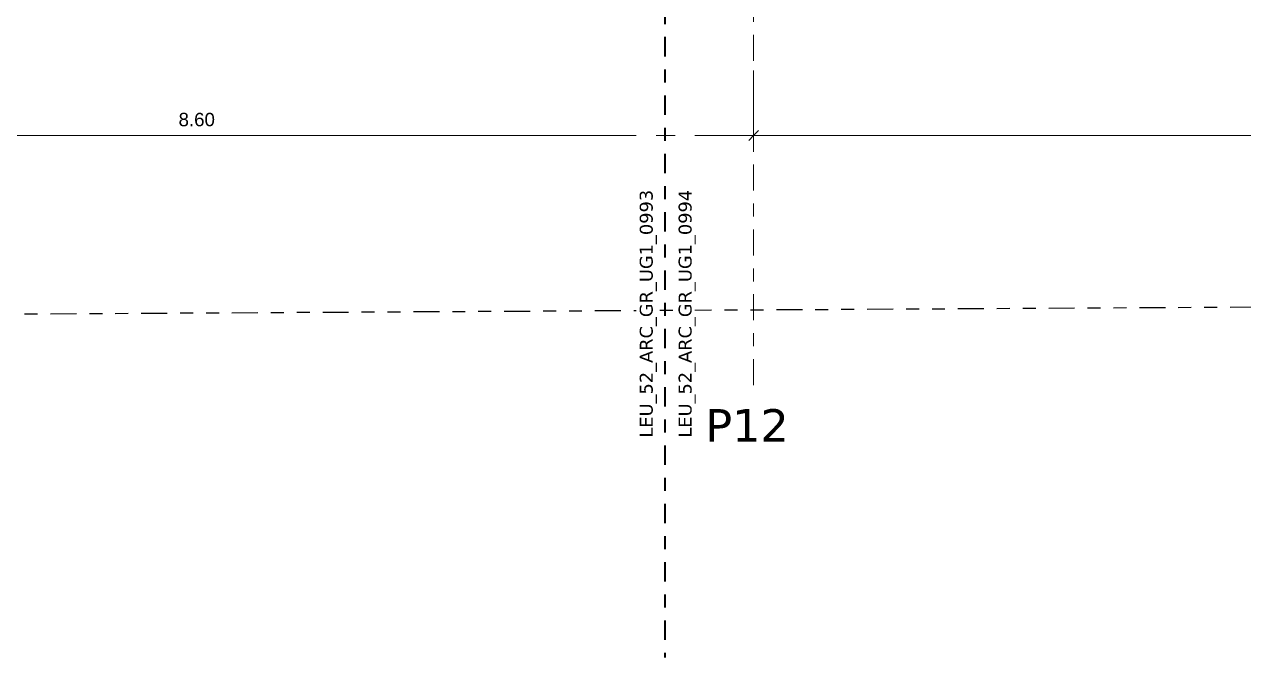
# Model space of a CAD drawing. Header units: metres. Extents: x -86 to 44, y -23 to 39.
# Drawn here: x -37.9 to -28.49, y -22.76 to -17.88 of the extents above; entities that cross this region are included whole.
import ezdxf

# ---------------------------------------------------------------- set-up
doc = ezdxf.new("R2010")
doc.units = ezdxf.units.M
for name, pattern in [('_Grundgrenze_', [0.45, 0.2, -0.05, 0.05, -0.05, 0.05, -0.05]), ('_Rasterlinie_', [0.375, 0.2, -0.05, 0.075, -0.05]), ('Strichpunkt - Mittel', [0.35, 0.15, -0.1, 0, -0.1]), ('Strichpunkt - Weit', [0.5, 0.2, -0.15, 0, -0.15])]:
    doc.linetypes.add(name, pattern=pattern)
for name, color, linetype, lineweight in [('A-____-____-DIMS', 7, 'Continuous', 5), ('A-____-____-DIMS-50', 7, 'Continuous', 5), ('S-GRID-____-OTLN', 7, 'Continuous', 5)]:
    doc.layers.add(name, color=color, linetype=linetype, lineweight=lineweight)
for name, color, linetype, lineweight, true_color in [('A-____-MATC-OTLN', 7, 'Strichpunkt - Mittel', 40, 0x0080ff), ('C-PROP-LINE-OTLN', 7, '_Grundgrenze_', 25, 0x800000), ('G-____-____-SYMB', 7, 'Strichpunkt - Weit', 5, 0x008080), ('S-GRID-____-IDEN', 7, 'Continuous', 9, 0x5555aa)]:
    doc.layers.add(name, color=color, linetype=linetype, lineweight=lineweight, true_color=true_color)
doc.styles.add('Arial_B', font='arial.ttf', dxfattribs={"height": 0.103175})
doc.styles.add('Verdana_2', font='verdana.ttf', dxfattribs={"height": 0.1})
doc.styles.add('Verdana_B', font='verdana.ttf', dxfattribs={"height": 0.25})
doc.dimstyles.new('SUB_Rohbau_Aussen_Vermassung', dxfattribs={"dimscale": 0.3048, "dimtxt": 0.102026, "dimasz": 0.246063, "dimexe": 0.164042, "dimexo": 0.0625, "dimgap": 0.123031, "dimtad": 1, "dimrnd": 0.005, "dimzin": 0, "dimdsep": 46, "dimtxsty": 'Arial_B', "dimblk1": 'OBLIQUE', "dimblk2": 'OBLIQUE', "dimsah": 1, "dimcen": 0.09, "dimazin": 0, "dimtfac": 1, "dimtdec": 4, "dimtix": 1, "dimtmove": 0, "dimatfit": 3, "dimfxl": 1.64042, "dimfxlon": 1, "dimtvp": 1, "dimtfill": 1, "dimtolj": 1, "dimtzin": 0, "dimarcsym": 2})

# ---------------------------------------------------------------- blocks, each defined once
blk = doc.blocks.new('Family - ___-13919876--01_UG_OK_FFB_AF')
at = {"layer": 'C-PROP-LINE-OTLN'}
blk.add_line((-78.996, -20.3395), (31.8391, -19.7177), dxfattribs=at)
blk = doc.blocks.new('DIMBLOCK6--01_UG_OK_FFB_AF')
at = {"layer": 'A-____-____-DIMS-50'}
for p, q in [((-40.873, -18.7334), (-40.873, -18.2334)), ((-32.273, -18.7334), (-32.273, -18.2334)), ((-40.873, -18.7334), (-40.8355, -18.6959)), ((-32.273, -18.7334), (-32.2355, -18.6959)), ((-40.873, -18.7334), (-40.9105, -18.7709)), ((-40.873, -18.7334), (-32.273, -18.7334)), ((-40.873, -18.7334), (-40.873, -18.7834)), ((-32.273, -18.7334), (-32.3105, -18.7709)), ((-32.273, -18.7334), (-32.273, -18.7834))]:
    blk.add_line(p, q, dxfattribs=at)
at = {"layer": 'A-____-____-DIMS-50', "color": 0, "insert": (-36.7087, -18.5588), "char_height": 0.10317, "width": 0.325653, "attachment_point": 1, "line_spacing_factor": 0.941778, "style": 'Arial_B', "bg_fill": 3, "box_fill_scale": 1.25, "bg_fill_color": 256, "bg_fill_true_color": 13158600, "bg_fill_transparency": 0}
blk.add_mtext('8.60', dxfattribs=at)
blk = doc.blocks.new('_Oblique')
at = {"color": 0, "linetype": 'ByBlock', "lineweight": -2}
blk.add_line((-0.5, -0.5), (0.5, 0.5), dxfattribs=at)
blk = doc.blocks.new('DIMBLOCK7--01_UG_OK_FFB_AF')
at = {"layer": 'A-____-____-DIMS-50'}
for p, q in [((-32.273, -18.7334), (-32.273, -18.2334)), ((-23.673, -18.7334), (-23.673, -18.2334)), ((-32.273, -18.7334), (-32.2355, -18.6959)), ((-23.673, -18.7334), (-23.6355, -18.6959)), ((-32.273, -18.7334), (-32.3105, -18.7709)), ((-32.273, -18.7334), (-23.673, -18.7334)), ((-32.273, -18.7334), (-32.273, -18.7834)), ((-23.673, -18.7334), (-23.7105, -18.7709)), ((-23.673, -18.7334), (-23.673, -18.7834))]:
    blk.add_line(p, q, dxfattribs=at)
at = {"layer": 'A-____-____-DIMS-50', "color": 0, "insert": (-28.1087, -18.5588), "char_height": 0.10317, "width": 0.325653, "attachment_point": 1, "line_spacing_factor": 0.941778, "style": 'Arial_B', "bg_fill": 3, "box_fill_scale": 1.25, "bg_fill_color": 256, "bg_fill_true_color": 13158600, "bg_fill_transparency": 0}
blk.add_mtext('8.60', dxfattribs=at)

msp = doc.modelspace()

# ---------------------------------------------------------------- linework, layer by layer
at = {"layer": 'S-GRID-____-OTLN', "color": 8, "linetype": '_Rasterlinie_', "true_color": 0x808080}
msp.add_line((-32.273, -20.6582), (-32.273, -5.3534), dxfattribs=at)

# ---------------------------------------------------------------- block references
at = {"layer": 'C-PROP-LINE-OTLN'}
msp.add_blockref('Family - ___-13919876--01_UG_OK_FFB_AF', (0, 0), dxfattribs=at)

# ---------------------------------------------------------------- texts
at = {"layer": 'S-GRID-____-IDEN', "color": 8, "lineweight": 5, "true_color": 0x808080, "insert": (-32.645, -20.8436), "char_height": 0.25, "width": 0.89789, "attachment_point": 1, "style": 'Verdana_B'}
msp.add_mtext('P12', dxfattribs=at)

# ---------------------------------------------------------------- next in the draw order: dimensions: what is measured, and where the dimension line sits
at = {"layer": 'A-____-____-DIMS'}
dim = msp.add_linear_dim(base=(-32.273, -18.7334), p1=(-40.873, -18.2334), p2=(-32.273, -18.2334), dimstyle='SUB_Rohbau_Aussen_Vermassung', override={"dimpost": '<>', "dimfxl": 8.6}, dxfattribs=at)
dim.commit()
dim.dimension.update_dxf_attribs({"geometry": 'DIMBLOCK6--01_UG_OK_FFB_AF', "text_midpoint": (-36.573, -18.6432)})

# ---------------------------------------------------------------- next in the draw order: linework, layer by layer
at = {"layer": 'A-____-MATC-OTLN'}
msp.add_line((-32.958, 38.7262), (-32.958, -22.76), dxfattribs=at)

# ---------------------------------------------------------------- next in the draw order: texts
at = {"layer": 'G-____-____-SYMB', "color": 150, "linetype": 'Continuous', "true_color": 0x0080ff, "char_height": 0.1, "width": 2.493248, "attachment_point": 1, "rotation": 90, "style": 'Verdana_2', "bg_fill": 3, "box_fill_scale": 1.25, "bg_fill_color": 256, "bg_fill_true_color": 13158600, "bg_fill_transparency": 0}
for s, insert in [('LEU_52_ARC_GR_UG1_0993', (-33.1513, -21.0632)), ('LEU_52_ARC_GR_UG1_0994', (-32.8513, -21.0632))]:
    msp.add_mtext(s, dxfattribs=dict(at, insert=insert))

# ---------------------------------------------------------------- next in the draw order: dimensions: what is measured, and where the dimension line sits
at = {"layer": 'A-____-____-DIMS'}
dim = msp.add_linear_dim(base=(-23.673, -18.7334), p1=(-32.273, -18.2334), p2=(-23.673, -18.2334), dimstyle='SUB_Rohbau_Aussen_Vermassung', override={"dimpost": '<>', "dimfxl": 8.6}, dxfattribs=at)
dim.commit()
dim.dimension.update_dxf_attribs({"geometry": 'DIMBLOCK7--01_UG_OK_FFB_AF', "text_midpoint": (-27.973, -18.6432)})

doc.saveas('drawing.dxf')
